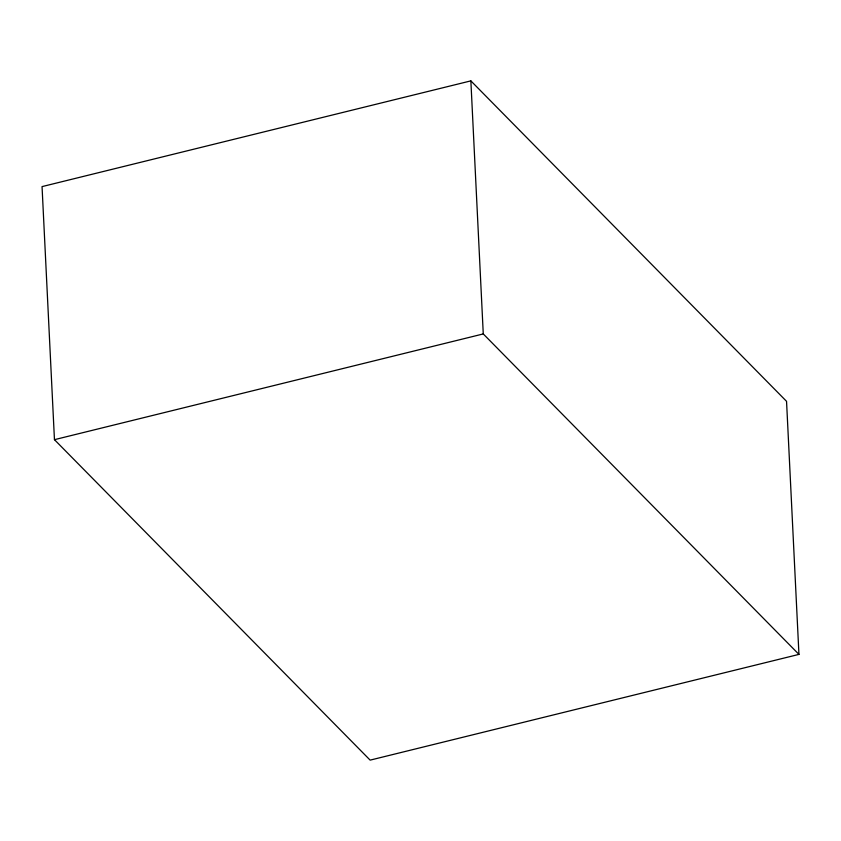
<?xml version="1.0" encoding="UTF-8"?>
<svg xmlns="http://www.w3.org/2000/svg" width="841" height="841" viewBox="0 0 841 841"><rect width="100%" height="100%" fill="white"/><g stroke="black" fill="none" stroke-linecap="round" stroke-linejoin="round"><path stroke-width="1.26" d="M470.865 80.873L42.05 186.607L54.455 439.675L370.135 760.127L798.95 654.393L786.545 401.325L470.865 80.873L483.27 333.93L798.95 654.393M54.455 439.675L483.27 333.93"/></g></svg>
